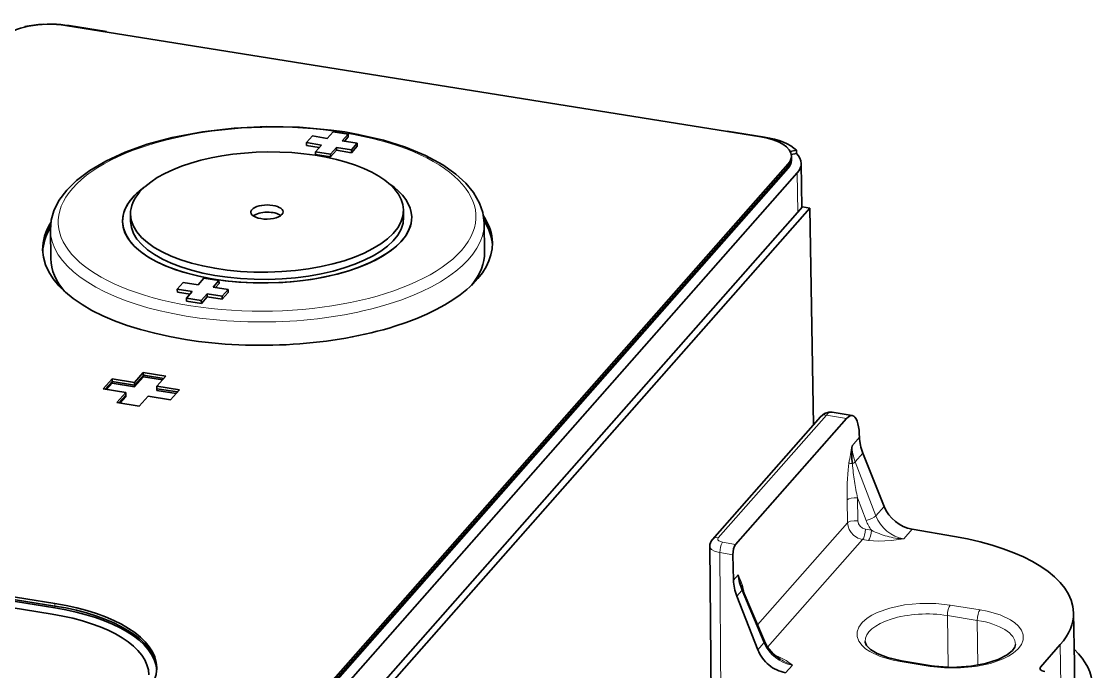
# Model space of a CAD drawing. Extents: x -1051 to 2563, y -231 to 775.
# Drawn here: x -162.5 to -95.9, y 546.3 to 586.7 of the extents above; entities that cross this region are included whole.
import ezdxf

# ---------------------------------------------------------------- set-up
doc = ezdxf.new("R2010")
doc.units = 0

msp = doc.modelspace()

# ---------------------------------------------------------------- linework, layer by layer
at = {"color": 7, "lineweight": 35, "ltscale": 0.000706575}
msp.add_line((-162.33, 586.395), (-162.33, 586.366), dxfattribs=at)
at = {"color": 7, "lineweight": 35, "ltscale": 0.000803285}
msp.add_line((-162.307, 586.372), (-162.33, 586.395), dxfattribs=at)
at = {"color": 7, "lineweight": 35}
for p, q in [((-159.796, 586.468), (-116.518, 579.534)), ((-114.822, 577.844), (-175.713, 508.818)), ((-114.82, 577.687), (-175.71, 508.661)), ((-175.71, 508.661), (-114.82, 577.687)), ((-175.708, 508.549), (-114.818, 577.575)), ((-114.247, 577.286), (-175.138, 508.26)), ((-151.407, 532.676), (-113.92, 575.171)), ((-150.939, 532.604), (-113.455, 575.097))]:
    msp.add_line(p, q, dxfattribs=at)
at = {"color": 7, "lineweight": 35, "ltscale": 0.058911}
for p, q in [((-157.242, 586.079), (-159.568, 586.452)), ((-118.617, 579.891), (-116.29, 579.518))]:
    msp.add_line(p, q, dxfattribs=at)
at = {"color": 7, "lineweight": 35, "ltscale": 0.000577835}
for p, q in [((-157.257, 586.062), (-157.242, 586.079)), ((-118.633, 579.873), (-118.617, 579.891))]:
    msp.add_line(p, q, dxfattribs=at)
at = {"color": 7, "lineweight": 35, "ltscale": 0.000495969}
msp.add_line((-157.241, 586.059), (-157.242, 586.079), dxfattribs=at)
at = {"color": 7, "lineweight": 35, "ltscale": 0.013812}
for p, q in [((-144.795, 579.174), (-144.43, 579.588)), ((-143.499, 579.439), (-143.134, 579.853)), ((-142.203, 579.704), (-142.568, 579.29)), ((-144.23, 578.61), (-143.865, 579.025)), ((-142.934, 578.875), (-143.299, 578.461)), ((-141.638, 579.141), (-142.003, 578.726)), ((-141.635, 578.961), (-142, 578.547)), ((-142.931, 578.696), (-143.296, 578.282)), ((-152.838, 570.057), (-152.472, 570.471)), ((-151.542, 570.322), (-151.176, 570.736)), ((-150.245, 570.587), (-150.611, 570.173)), ((-152.272, 569.493), (-151.907, 569.908)), ((-150.976, 569.758), (-151.342, 569.344)), ((-150.973, 569.579), (-151.339, 569.165)), ((-149.68, 570.024), (-150.046, 569.609)), ((-149.677, 569.844), (-150.043, 569.43))]:
    msp.add_line(p, q, dxfattribs=at)
at = {"color": 7, "lineweight": 35, "ltscale": 0.023564}
for p, q in [((-144.43, 579.588), (-143.499, 579.439)), ((-143.134, 579.853), (-142.203, 579.704)), ((-143.865, 579.025), (-144.795, 579.174)), ((-142.003, 578.726), (-142.934, 578.875)), ((-143.299, 578.461), (-144.23, 578.61)), ((-143.296, 578.282), (-144.227, 578.431)), ((-142, 578.547), (-142.931, 578.696)), ((-152.472, 570.471), (-151.542, 570.322)), ((-150.611, 570.173), (-149.68, 570.024)), ((-151.907, 569.908), (-152.838, 570.057)), ((-151.342, 569.344), (-152.272, 569.493)), ((-150.046, 569.609), (-150.976, 569.758)), ((-150.043, 569.43), (-150.973, 569.579)), ((-151.339, 569.165), (-152.27, 569.314))]:
    msp.add_line(p, q, dxfattribs=at)
at = {"color": 7, "lineweight": 35, "ltscale": 0.00858}
msp.add_line((-142.2, 579.525), (-142.427, 579.267), dxfattribs=at)
at = {"color": 7, "lineweight": 35, "ltscale": 0.00449}
for p, q in [((-142.2, 579.525), (-142.203, 579.704)), ((-144.792, 578.994), (-144.795, 579.174)), ((-142.931, 578.696), (-142.934, 578.875)), ((-141.635, 578.961), (-141.638, 579.141)), ((-144.227, 578.431), (-144.23, 578.61)), ((-143.296, 578.282), (-143.299, 578.461)), ((-142, 578.547), (-142.003, 578.726)), ((-150.242, 570.407), (-150.245, 570.587)), ((-152.835, 569.877), (-152.838, 570.057)), ((-152.27, 569.314), (-152.272, 569.493)), ((-150.973, 569.579), (-150.976, 569.758)), ((-150.043, 569.43), (-150.046, 569.609)), ((-149.677, 569.844), (-149.68, 570.024)), ((-151.339, 569.165), (-151.342, 569.344))]:
    msp.add_line(p, q, dxfattribs=at)
at = {"color": 7, "lineweight": 35, "ltscale": 0.019988}
for p, q in [((-144.003, 578.868), (-144.792, 578.994)), ((-152.045, 569.751), (-152.835, 569.877))]:
    msp.add_line(p, q, dxfattribs=at)
at = {"color": 7, "lineweight": 35, "ltscale": 0.023565}
for p, q in [((-142.568, 579.29), (-141.638, 579.141)), ((-151.176, 570.736), (-150.245, 570.587))]:
    msp.add_line(p, q, dxfattribs=at)
at = {"color": 7, "lineweight": 35, "ltscale": 0.009881}
msp.add_line((-114.689, 578.62), (-114.301, 578.699), dxfattribs=at)
at = {"color": 7, "lineweight": 35, "ltscale": 0.008313}
msp.add_line((-114.624, 578.435), (-114.298, 578.502), dxfattribs=at)
at = {"color": 7, "lineweight": 35, "ltscale": 0.003928}
for p, q in [((-114.612, 578.181), (-114.614, 578.338)), ((-154.954, 564.862), (-154.952, 564.705)), ((-156.051, 563.619), (-156.049, 563.462)), ((-154.107, 564.017), (-154.104, 563.86))]:
    msp.add_line(p, q, dxfattribs=at)
at = {"color": 7, "lineweight": 35, "ltscale": 0.002806}
for p, q in [((-114.612, 578.181), (-114.61, 578.069)), ((-156.896, 564.307), (-156.895, 564.195)), ((-154.952, 564.705), (-154.95, 564.593)), ((-154.104, 563.86), (-154.102, 563.748))]:
    msp.add_line(p, q, dxfattribs=at)
at = {"color": 7, "lineweight": 35, "ltscale": 0.004938}
msp.add_line((-114.301, 578.699), (-114.298, 578.502), dxfattribs=at)
at = {"color": 7, "lineweight": 13, "ltscale": 0.003928}
msp.add_line((-114.82, 577.687), (-114.822, 577.844), dxfattribs=at)
at = {"color": 7, "lineweight": 13, "ltscale": 0.002806}
msp.add_line((-114.82, 577.687), (-114.818, 577.575), dxfattribs=at)
at = {"color": 7, "lineweight": 35, "ltscale": 0.068719}
msp.add_line((-113.997, 577.881), (-113.954, 575.133), dxfattribs=at)
at = {"color": 7, "lineweight": 13, "ltscale": 0.061061}
msp.add_line((-114.247, 577.286), (-114.209, 574.844), dxfattribs=at)
at = {"color": 7, "lineweight": 35, "ltscale": 0.011224}
for p, q in [((-138.748, 574.538), (-138.755, 574.987)), ((-155.746, 574.272), (-155.753, 574.721))]:
    msp.add_line(p, q, dxfattribs=at)
at = {"color": 7, "lineweight": 35, "ltscale": 0.011782}
msp.add_line((-113.455, 575.097), (-113.92, 575.171), dxfattribs=at)
at = {"color": 7, "lineweight": 35, "ltscale": 0.337441}
msp.add_line((-113.455, 575.097), (-113.243, 561.601), dxfattribs=at)
at = {"color": 7, "lineweight": 35, "ltscale": 0.044897}
for p, q in [((-133.714, 572.373), (-133.742, 574.168)), ((-160.71, 571.949), (-160.738, 573.744))]:
    msp.add_line(p, q, dxfattribs=at)
at = {"color": 7, "lineweight": 35, "ltscale": 0.008579}
msp.add_line((-150.242, 570.407), (-150.47, 570.15), dxfattribs=at)
at = {"color": 7, "lineweight": 35, "ltscale": 0.020718}
for p, q in [((-155.503, 564.241), (-154.954, 564.862)), ((-155.499, 563.972), (-154.95, 564.593)), ((-153.558, 564.639), (-154.107, 564.017)), ((-156.599, 562.998), (-156.051, 563.619)), ((-152.711, 563.794), (-153.259, 563.172))]:
    msp.add_line(p, q, dxfattribs=at)
at = {"color": 7, "lineweight": 35, "ltscale": 0.035347}
for p, q in [((-154.954, 564.862), (-153.558, 564.639)), ((-156.899, 564.465), (-155.503, 564.241)), ((-156.896, 564.307), (-155.5, 564.084)), ((-156.896, 564.307), (-155.5, 564.084)), ((-156.051, 563.619), (-157.447, 563.843)), ((-154.107, 564.017), (-152.711, 563.794)), ((-155.203, 562.774), (-156.599, 562.998)), ((-153.259, 563.172), (-154.655, 563.396))]:
    msp.add_line(p, q, dxfattribs=at)
at = {"color": 7, "lineweight": 35, "ltscale": 0.020719}
for p, q in [((-157.447, 563.843), (-156.899, 564.465)), ((-155.5, 564.084), (-154.952, 564.705)), ((-155.5, 564.084), (-154.952, 564.705)), ((-154.655, 563.396), (-155.203, 562.774))]:
    msp.add_line(p, q, dxfattribs=at)
at = {"color": 7, "lineweight": 35, "ltscale": 0.01614}
for p, q in [((-157.323, 563.823), (-156.896, 564.307)), ((-157.323, 563.823), (-156.896, 564.307)), ((-156.476, 562.978), (-156.049, 563.462)), ((-156.476, 562.978), (-156.049, 563.462))]:
    msp.add_line(p, q, dxfattribs=at)
at = {"color": 7, "lineweight": 35, "ltscale": 0.01287}
msp.add_line((-157.235, 563.809), (-156.895, 564.195), dxfattribs=at)
at = {"color": 7, "lineweight": 35, "ltscale": 0.00393}
for p, q in [((-156.899, 564.465), (-156.896, 564.307)), ((-155.503, 564.241), (-155.5, 564.084))]:
    msp.add_line(p, q, dxfattribs=at)
at = {"color": 7, "lineweight": 35, "ltscale": 0.035346}
msp.add_line((-156.895, 564.195), (-155.499, 563.972), dxfattribs=at)
at = {"color": 7, "lineweight": 35, "ltscale": 0.032217}
msp.add_line((-154.952, 564.705), (-153.68, 564.501), dxfattribs=at)
msp.add_line((-154.952, 564.705), (-153.68, 564.501), dxfattribs=at)
at = {"color": 7, "lineweight": 35, "ltscale": 0.029982}
for p, q in [((-154.95, 564.593), (-153.766, 564.403)), ((-154.102, 563.748), (-152.918, 563.558))]:
    msp.add_line(p, q, dxfattribs=at)
at = {"color": 7, "lineweight": 35, "ltscale": 0.002805}
for p, q in [((-156.049, 563.462), (-156.047, 563.35)), ((-155.5, 564.084), (-155.499, 563.972))]:
    msp.add_line(p, q, dxfattribs=at)
at = {"color": 7, "lineweight": 35, "ltscale": 0.032218}
msp.add_line((-154.104, 563.86), (-152.832, 563.656), dxfattribs=at)
msp.add_line((-154.104, 563.86), (-152.832, 563.656), dxfattribs=at)
at = {"color": 7, "lineweight": 35, "ltscale": 0.012871}
msp.add_line((-156.387, 562.964), (-156.047, 563.35), dxfattribs=at)
at = {"color": 7, "lineweight": 35, "ltscale": 0.254464}
msp.add_line((-112.798, 562.105), (-119.532, 554.472), dxfattribs=at)
at = {"color": 7, "lineweight": 13, "ltscale": 0.254468}
msp.add_line((-112.43, 562.223), (-119.164, 554.59), dxfattribs=at)
at = {"color": 7, "lineweight": 13, "ltscale": 0.031882}
msp.add_line((-112.43, 562.223), (-111.173, 562.01), dxfattribs=at)
at = {"color": 7, "lineweight": 35, "ltscale": 0.031895}
msp.add_line((-112.08, 562.401), (-110.822, 562.188), dxfattribs=at)
at = {"color": 7, "lineweight": 35, "ltscale": 0.261256}
msp.add_line((-111.173, 562.01), (-118.086, 554.173), dxfattribs=at)
at = {"color": 7, "lineweight": 13, "ltscale": 0.017474}
msp.add_line((-110.375, 560.839), (-110.837, 560.314), dxfattribs=at)
at = {"color": 7, "lineweight": 35, "ltscale": 0.004985}
msp.add_line((-110.375, 560.839), (-110.382, 561.038), dxfattribs=at)
at = {"color": 7, "lineweight": 13, "ltscale": 0.018019}
msp.add_line((-110.639, 559.311), (-110.162, 559.852), dxfattribs=at)
at = {"color": 7, "lineweight": 35, "ltscale": 0.089452}
msp.add_line((-108.834, 556.529), (-110.162, 559.852), dxfattribs=at)
at = {"color": 7, "lineweight": 13, "ltscale": 0.090062}
msp.add_line((-110.639, 559.311), (-109.346, 555.949), dxfattribs=at)
at = {"color": 7, "lineweight": 13, "ltscale": 0.035651}
for p, q in [((-111.146, 556.938), (-111.118, 555.512)), ((-110.498, 557.062), (-110.47, 555.637))]:
    msp.add_line(p, q, dxfattribs=at)
at = {"color": 7, "lineweight": 13, "ltscale": 0.037572}
msp.add_line((-110.498, 557.062), (-109.959, 555.66), dxfattribs=at)
at = {"color": 7, "lineweight": 13, "ltscale": 0.019354}
msp.add_line((-108.834, 556.529), (-109.346, 555.949), dxfattribs=at)
at = {"color": 7, "lineweight": 13, "ltscale": 0.211653}
msp.add_line((-111.118, 555.512), (-116.719, 549.163), dxfattribs=at)
at = {"color": 7, "lineweight": 13, "ltscale": 0.00938}
msp.add_line((-109.634, 555.055), (-110.005, 555.114), dxfattribs=at)
at = {"color": 7, "lineweight": 13, "ltscale": 0.019664}
msp.add_line((-107.1, 555.11), (-107.62, 554.52), dxfattribs=at)
at = {"color": 7, "lineweight": 35, "ltscale": 0.06692}
msp.add_line((-104.461, 554.664), (-107.1, 555.11), dxfattribs=at)
at = {"color": 7, "lineweight": 13, "ltscale": 0.020368}
msp.add_line((-118.086, 554.173), (-118.89, 554.309), dxfattribs=at)
at = {"color": 7, "lineweight": 13, "ltscale": 0.223304}
msp.add_line((-116.089, 547.775), (-110.18, 554.474), dxfattribs=at)
at = {"color": 7, "lineweight": 13, "ltscale": 0.009379}
msp.add_line((-110.18, 554.474), (-109.81, 554.414), dxfattribs=at)
at = {"color": 7, "lineweight": 35, "ltscale": 0.34665}
msp.add_line((-119.692, 554.055), (-119.574, 540.189), dxfattribs=at)
at = {"color": 7, "lineweight": 13, "ltscale": 0.346529}
msp.add_line((-119.073, 553.662), (-118.955, 539.802), dxfattribs=at)
at = {"color": 7, "lineweight": 13, "ltscale": 0.020774}
msp.add_line((-119.073, 553.662), (-118.254, 553.524), dxfattribs=at)
at = {"color": 7, "lineweight": 35, "ltscale": 0.039277}
msp.add_line((-118.254, 553.524), (-118.213, 551.953), dxfattribs=at)
at = {"color": 7, "lineweight": 35, "ltscale": 0.282774}
for p, q in [((-171.628, 552.283), (-160.459, 550.494)), ((-171.625, 552.126), (-160.457, 550.337)), ((-160.457, 550.337), (-171.625, 552.126)), ((-171.803, 551.623), (-160.635, 549.833)), ((-160.455, 550.225), (-171.624, 552.014))]:
    msp.add_line(p, q, dxfattribs=at)
at = {"color": 7, "lineweight": 13, "ltscale": 0.010727}
msp.add_line((-117.929, 552.275), (-118.213, 551.953), dxfattribs=at)
at = {"color": 7, "lineweight": 35, "ltscale": 0.003144}
msp.add_line((-117.715, 551.522), (-117.668, 551.405), dxfattribs=at)
at = {"color": 7, "lineweight": 13, "ltscale": 0.011632}
msp.add_line((-117.699, 551.308), (-118.007, 550.959), dxfattribs=at)
at = {"color": 7, "lineweight": 35, "ltscale": 0.089831}
msp.add_line((-118.007, 550.959), (-116.701, 547.611), dxfattribs=at)
at = {"color": 7, "lineweight": 13, "ltscale": 0.088569}
msp.add_line((-116.318, 548.045), (-117.699, 551.308), dxfattribs=at)
at = {"color": 7, "lineweight": 35, "ltscale": 0.088569}
msp.add_line((-116.287, 548.143), (-117.668, 551.405), dxfattribs=at)
at = {"color": 7, "lineweight": 13, "ltscale": 0.00393}
msp.add_line((-160.457, 550.337), (-160.459, 550.494), dxfattribs=at)
at = {"color": 7, "lineweight": 13, "ltscale": 0.002805}
msp.add_line((-160.457, 550.337), (-160.455, 550.225), dxfattribs=at)
at = {"color": 7, "lineweight": 13, "ltscale": 0.047129}
for p, q in [((-102.865, 550.102), (-104.727, 550.4)), ((-103.041, 549.445), (-104.902, 549.744)), ((-107.833, 546.878), (-105.972, 546.58))]:
    msp.add_line(p, q, dxfattribs=at)
at = {"color": 7, "lineweight": 13, "ltscale": 0.080456}
msp.add_line((-104.902, 549.744), (-104.852, 546.526), dxfattribs=at)
at = {"color": 7, "lineweight": 13, "ltscale": 0.069819}
msp.add_line((-103.041, 549.445), (-102.997, 546.653), dxfattribs=at)
at = {"color": 7, "lineweight": 35, "ltscale": 0.078988}
msp.add_line((-97.042, 549.912), (-96.993, 546.753), dxfattribs=at)
at = {"color": 7, "lineweight": 13, "ltscale": 0.014468}
msp.add_line((-116.701, 547.611), (-116.318, 548.045), dxfattribs=at)
at = {"color": 7, "lineweight": 35, "ltscale": 0.046567}
msp.add_line((-97.872, 547.934), (-99.105, 546.537), dxfattribs=at)
at = {"color": 7, "lineweight": 13, "ltscale": 0.062642}
msp.add_line((-97.872, 547.934), (-97.833, 545.429), dxfattribs=at)
at = {"color": 7, "lineweight": 35, "ltscale": 0.047129}
msp.add_line((-105.886, 546.625), (-107.747, 546.923), dxfattribs=at)
at = {"color": 7, "lineweight": 13, "ltscale": 0.015977}
msp.add_line((-114.975, 546.183), (-114.552, 546.662), dxfattribs=at)
at = {"color": 7, "lineweight": 13, "ltscale": 0.004094}
msp.add_line((-99.105, 546.537), (-99.102, 546.374), dxfattribs=at)
at = {"color": 7, "lineweight": 35, "ltscale": 0.002573}
msp.add_line((-96.991, 546.65), (-96.993, 546.753), dxfattribs=at)
at = {"color": 7, "lineweight": 35, "ltscale": 0.050659}
msp.add_line((-96.991, 546.65), (-96.959, 544.624), dxfattribs=at)
at = {"color": 7, "lineweight": 35}
for points in [[(-160.738, 573.744), (-160.687, 574.353), (-160.519, 574.939), (-160.207, 575.565), (-159.722, 576.216), (-159.117, 576.814), (-158.286, 577.441), (-157.28, 578.03), (-156.081, 578.58), (-154.707, 579.07), (-153.152, 579.491), (-151.266, 579.852), (-149.289, 580.083), (-147.265, 580.178), (-145.241, 580.136), (-143.263, 579.958), (-142.41, 579.836)], [(-133.742, 574.168), (-133.825, 574.829), (-134.023, 575.413), (-134.392, 576.061), (-134.877, 576.651), (-135.499, 577.218), (-136.309, 577.786), (-137.388, 578.37), (-138.623, 578.882), (-139.994, 579.317), (-141.578, 579.688), (-142.41, 579.836)], [(-112.798, 562.104), (-112.547, 562.313), (-112.286, 562.404), (-112.081, 562.401)], [(-115.283, 547.01), (-115.74, 547.358), (-116.109, 547.806), (-116.287, 548.142)], [(-107.747, 546.923), (-108.623, 547.123), (-109.28, 547.381), (-109.693, 547.639), (-109.929, 547.881), (-110.018, 548.083), (-110.022, 548.131)], [(-100.662, 547.951), (-100.706, 547.771), (-100.857, 547.56), (-101.178, 547.298), (-101.734, 547.01), (-102.519, 546.755), (-103.45, 546.585), (-104.607, 546.521), (-105.693, 546.596), (-105.886, 546.625)]]:
    msp.add_lwpolyline(points, dxfattribs=at)
at = {"color": 7, "lineweight": 13}
for points in [[(-111.027, 559.229), (-111.08, 558.808), (-111.136, 557.978), (-111.146, 556.938)], [(-111.118, 555.512), (-111.068, 555.552), (-110.926, 555.611), (-110.702, 555.646), (-110.47, 555.637)], [(-111.118, 555.512), (-111.087, 555.296), (-111.011, 555.094), (-110.894, 554.908), (-110.737, 554.741), (-110.472, 554.566), (-110.18, 554.474)], [(-110.005, 555.114), (-110.181, 555.177), (-110.331, 555.297), (-110.432, 555.458), (-110.47, 555.637)], [(-119.164, 554.59), (-119.198, 554.523), (-119.183, 554.455), (-119.134, 554.401), (-118.959, 554.324), (-118.89, 554.309)], [(-119.073, 553.662), (-119.033, 553.992), (-118.983, 554.148), (-118.89, 554.309)], [(-109.81, 554.414), (-109.181, 554.368), (-108.398, 554.413), (-107.62, 554.52)], [(-119.073, 553.662), (-119.354, 553.735), (-119.576, 553.856), (-119.661, 553.951), (-119.692, 554.055)], [(-104.727, 550.4), (-105.612, 550.495), (-106.619, 550.499), (-107.566, 550.406), (-108.481, 550.211), (-109.264, 549.933), (-109.6, 549.765), (-109.891, 549.579), (-110.199, 549.312), (-110.409, 549.029), (-110.516, 548.736), (-110.517, 548.44), (-110.413, 548.152), (-110.212, 547.879), (-109.99, 547.68), (-109.721, 547.498), (-109.075, 547.195), (-108.277, 546.962), (-107.833, 546.878)], [(-105.972, 546.58), (-105.087, 546.485), (-104.079, 546.48), (-103.133, 546.574), (-102.217, 546.768), (-101.435, 547.046), (-101.098, 547.215), (-100.807, 547.4), (-100.499, 547.667), (-100.289, 547.951), (-100.183, 548.243), (-100.182, 548.54), (-100.285, 548.828), (-100.487, 549.1), (-100.708, 549.3), (-100.977, 549.482), (-101.623, 549.785), (-102.422, 550.017), (-102.865, 550.102)], [(-114.552, 546.662), (-114.937, 546.939), (-115.428, 547.191), (-115.636, 547.264)]]:
    msp.add_lwpolyline(points, dxfattribs=at)
at = {"color": 7, "lineweight": 35}
for centre, radius, start, end in [((-107.439, 560.958), 2.939, 182.32189, 202.10079), ((-104.957, 559.868), 5.898, 175.65643, 186.6167), ((-119.071, 554.055), 0.621, 137.91943, 180.02818), ((-113.695, 553.077), 4.31, 190.72081, 201.14551), ((-115.249, 552.051), 2.966, 181.88491, 201.6035), ((-114.532, 548.474), 2.334, 201.6936, 230.60815), ((-114.578, 548.377), 2.23, 229.92693, 259.74348), ((-99.018, 546.464), 0.123, 184.30204, 228.19687), ((-99.015, 546.449), 0.126, 135.35923, 177.18534)]:
    msp.add_arc(centre, radius, start, end, dxfattribs=at)
at = {"color": 7, "lineweight": 13}
for centre, radius, start, end in [((-74.816, 553.426), 36.674, 169.17466, 170.89576), ((-107.876, 560.381), 2.962, 181.28187, 201.16041), ((-110.172, 563.107), 3.971, 257.55748, 260.67458), ((-95.764, 560.52), 15.11, 185.05772, 189.21281), ((-82.851, 562.452), 28.167, 188.8864, 191.03111), ((-107.357, 556.666), 2.79, 201.15366, 215.29106), ((-107.137, 560.103), 5.632, 243.68624, 254.43962), ((-107.509, 558.675), 4.157, 254.08677, 268.45859), ((-124.447, 549.196), 7.208, 20.19773, 25.28483), ((-115.091, 552.441), 2.843, 183.35035, 203.49131), ((-117.365, 551.558), 0.342, 158.30506, 194.72566), ((-120.937, 550.638), 3.419, 8.33855, 17.82329), ((-113.31, 550.204), 3.754, 238.2988, 250.67626)]:
    msp.add_arc(centre, radius, start, end, dxfattribs=at)
at = {"color": 7, "lineweight": 35}
for centre, major_axis, ratio, start_param, end_param in [((-160.892, 585.225), (3, 0.047), 0.440114, 1.189694, 2.760491), ((-160.888, 584.956), (-3.61, -0.057), 0.440114, 4.78743, 5.116488), ((-160.888, 584.956), (-3.61, -0.057), 0.440114, 4.331287, 4.637315), ((-117.614, 578.291), (3, 0.047), 0.440114, 6.283123, 7.47288), ((-117.61, 578.022), (-3.61, -0.057), 0.440114, 3.546086, 4.331287), ((-147.254, 574.854), (8.499, 0.133), 0.440114, 6.283123, 9.043676), ((-117.614, 578.291), (3, 0.047), 0.440114, 5.902083, 6.283123), ((-117.612, 578.134), (3, 0.047), 0.440114, 5.902083, 6.283123), ((-117.612, 578.134), (-3, -0.047), 0.440114, 2.760491, 3.141531), ((-117.607, 577.825), (-3.61, -0.057), 0.440114, 3.14153, 3.546086), ((-117.61, 578.022), (-3, -0.047), 0.440114, 2.760491, 3.141531), ((-117.607, 577.825), (-3.61, -0.057), 0.440114, 2.760491, 3.14153), ((-147.247, 574.405), (8.999, 0.141), 0.440114, 2.579262, 3.141531), ((-147.254, 574.854), (8.499, 0.133), 0.440114, 2.760491, 3.141531), ((-147.247, 574.405), (8.999, 0.141), 0.440114, 2.579242, 2.760491), ((-147.247, 574.405), (8.999, 0.141), 0.440114, 6.283123, 6.845558), ((-147.247, 574.405), (8.999, 0.141), 0.440114, 6.283123, 6.845558), ((-147.309, 574.406), (8.937, 0.142), 0.441705, 2.759093, 3.141395), ((-147.254, 574.854), (8.499, 0.133), 0.440114, 3.141531, 6.283123), ((-147.254, 574.854), (1, 0.016), 0.440114, 2.760491, 3.141531), ((-147.254, 574.854), (1, 0.016), 0.440114, 3.141531, 6.283123), ((-147.254, 574.854), (1, 0.016), 0.440114, 6.283123, 9.043676), ((-147.247, 574.405), (1, 0.016), 0.440114, 0.535255, 2.606339), ((-147.221, 572.726), (13.998, 0.22), 0.440114, 2.864369, 3.141629), ((-147.247, 574.405), (8.999, 0.141), 0.440114, 3.141531, 6.283123), ((-147.247, 574.405), (8.999, 0.141), 0.440114, 3.141507, 5.902083), ((-147.247, 574.405), (8.499, 0.133), 0.440114, 3.141531, 6.283123), ((-147.247, 574.405), (8.999, 0.141), 0.440114, 5.902083, 6.283123), ((-147.221, 572.726), (13.998, 0.22), 0.440114, 0.000037, 0.277238), ((-147.218, 572.569), (13.998, 0.22), 0.440114, 0.012741, 0.271131), ((-147.218, 572.569), (-13.998, -0.22), 0.440114, 3.154334, 3.412723), ((-147.217, 572.457), (-13.998, -0.22), 0.440114, 3.163449, 3.410499), ((-147.218, 572.569), (13.998, 0.22), 0.440114, 2.870454, 3.12883), ((-147.218, 572.569), (-13.998, -0.22), 0.440114, 6.012047, 6.270423), ((-147.217, 572.457), (-13.998, -0.22), 0.440114, 6.014278, 6.261319), ((-147.221, 572.726), (13.998, 0.22), 0.440114, 4.331287, 6.283222), ((-147.221, 572.726), (13.998, 0.22), 0.440114, 3.141629, 4.331287), ((-147.212, 572.161), (13.498, 0.212), 0.440114, 5.927157, 6.283222), ((-147.212, 572.161), (13.498, 0.212), 0.440114, 3.141629, 3.497619), ((-111.103, 560.298), (-0.276, -1.891), 0.349979, 3.133583, 3.633908), ((-111.113, 560.209), (-0.284, -1.98), 0.341529, 2.051018, 3.132271), ((-107.128, 556.906), (1.467, -1.359), 0.827534, 4.19142, 5.38171), ((-118.071, 553.723), (-0.071, -0.495), 0.341529, 3.621814, 5.17516), ((-109.041, 549.724), (-11.999, -0.188), 0.440114, 3.141552, 4.313834), ((-164.114, 546.351), (9.999, 0.157), 0.440114, 0.000021, 1.189694), ((-164.112, 546.194), (9.999, 0.157), 0.440114, 0.017854, 1.189694), ((-164.112, 546.194), (-9.999, -0.157), 0.440114, 3.159447, 4.331287), ((-164.11, 546.081), (-9.999, -0.157), 0.440114, 3.1722, 4.331287), ((-164.107, 545.897), (9.499, 0.149), 0.440114, 6.283142, 7.47288), ((-109.041, 549.724), (-11.999, -0.188), 0.440114, 2.760491, 3.141552), ((-108.861, 545.144), (12.998, 0.204), 0.440114, 6.283123, 6.699039), ((-164.114, 546.351), (9.999, 0.157), 0.440114, 4.742804, 6.283206), ((-98.639, 546.463), (-0.5, -0.008), 0.440114, 0.391206, 1.163514)]:
    msp.add_ellipse(centre, major_axis=major_axis, ratio=ratio, start_param=start_param, end_param=end_param, dxfattribs=at)
at = {"color": 7, "lineweight": 13}
for centre, major_axis, ratio, start_param, end_param in [((-147.247, 574.405), (12.998, 0.204), 0.440114, 4.331287, 10.614472), ((-147.24, 573.956), (13.498, 0.212), 0.440114, 3.141629, 6.283222), ((-112.423, 561.774), (0.375, -0.331), 0.833519, 2.219942, 3.141841), ((-112.406, 560.377), (-0.323, -2.024), 0.333647, 3.137942, 3.620859), ((-111.068, 559.214), (-0.467, -0.179), 0.257437, 2.042233, 2.629425), ((-110.681, 556.871), (0.5, 0.01), 0.404869, 1.188517, 2.758708), ((-109.776, 555.851), (-0.467, -0.179), 0.257437, 1.071591, 2.629425), ((-107.617, 556.352), (1.428, -1.401), 0.85195, 4.216433, 5.406852), ((-110.187, 554.923), (-0.079, -0.494), 0.333984, 0.485811, 2.021701), ((-109.817, 554.863), (-0.079, -0.494), 0.333984, 0.485811, 2.021701), ((-119.157, 554.141), (-0.375, 0.331), 0.833519, 5.361534, 6.283081), ((-118.128, 551.21), (0.46, 0.195), 0.311459, 5.761505, 6.283186), ((-104.72, 549.951), (-0.079, -0.494), 0.333984, 3.627404, 5.1982), ((-102.858, 549.653), (-0.079, -0.494), 0.333984, 3.627404, 5.1982), ((-106.273, 548.19), (-3.75, -0.059), 0.440114, 4.331287, 6.282918), ((-104.411, 547.892), (-3.75, -0.059), 0.440114, 3.141531, 4.331287), ((-116.748, 547.948), (0.46, 0.195), 0.311459, 5.761505, 6.282607), ((-114.612, 548.422), (1.556, -1.258), 0.813921, 4.136223, 5.326374), ((-107.826, 546.429), (0.079, 0.494), 0.333984, 6.283169, 6.768996), ((-105.965, 546.131), (0.079, 0.494), 0.333984, 6.283169, 6.768996)]:
    msp.add_ellipse(centre, major_axis=major_axis, ratio=ratio, start_param=start_param, end_param=end_param, dxfattribs=at)

doc.saveas('drawing.dxf')
